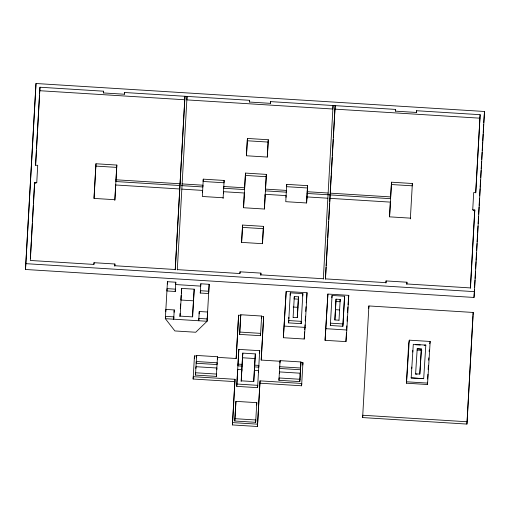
<?xml version="1.0" encoding="UTF-8"?>
<svg xmlns="http://www.w3.org/2000/svg" width="510" height="510" viewBox="0 0 510 510"><rect width="100%" height="100%" fill="white"/><g stroke="black" fill="none" stroke-linecap="round" stroke-linejoin="round"><path stroke-width="0.76" d="M472.732 209.84L474.816 209.967L474.727 211.134L472.732 209.84L473.694 192.519L475.785 192.646L480.133 114.693L416.511 110.721L416.415 112.455L395.556 111.154L395.652 109.42L270.491 101.611L270.389 103.345L249.53 102.045L249.626 100.311L124.465 92.501L124.37 94.235L103.511 92.935L103.606 91.201L39.984 87.229L39.538 93.897M124.37 94.235L124.465 92.501M249.53 102.045L249.626 100.311M270.389 103.345L270.491 101.611M395.556 111.154L395.652 109.42M416.415 112.455L416.511 110.721M25.5 269.478L36.006 83.506L484.5 111.486L474.44 291.65L473.994 297.457L25.5 269.478L36.006 83.506M30.358 258.385L31.288 241.702M31.378 240.108L32.308 223.425M32.398 221.831L33.328 205.147M33.418 203.554L34.527 183.689M35.547 165.412L36.388 150.316M36.478 148.729L37.408 132.039M37.498 130.452L38.428 113.762M38.518 112.174L39.448 95.485M39.984 87.229L35.63 165.183L37.714 165.316L36.752 182.637L34.667 182.51L30.313 260.463L93.936 264.429L94.031 262.701L114.89 264.001L114.795 265.735L175.293 269.51L184.964 96.275L175.198 269.822M93.999 198.371L95.976 163.761L116.835 165.061L115.878 181.534L179.896 185.525M95.976 163.761L94.044 198.409L114.903 199.71L115.725 184.983L179.711 188.98M103.511 92.935L103.606 91.201M114.814 200.462L116.835 165.061M175.236 291.478L175.415 289.151L167.07 288.634L166.891 290.955L175.236 291.478L175.797 282.221L167.458 281.705L165.342 318.673L174.879 330.945L195.738 332.246L207.066 321.274L207.627 312.024L199.282 311.502L199.104 313.828M165.731 311.744L165.909 309.417L174.254 309.94L173.687 319.196L173.865 316.869L165.52 316.347L165.342 318.673L207.066 321.274L209.176 284.306L200.832 283.783L200.653 286.11L175.619 284.548L175.797 282.221M177.289 269.956L187.049 96.409L186.781 99.896L332.8 109.006L333.068 105.519L323.308 279.066M179.864 316.659L180.043 313.491M180.304 308.735L180.572 303.985M181.688 288.405L180.138 316.117L192.652 316.901L194.202 289.183L181.688 288.405L181.33 293.052M192.423 316.646L194.202 289.183M223.093 198.524L224.151 180.451L203.286 179.15L202.323 196.471L223.182 197.772M193.131 379.019L193.309 376.699L235.027 379.3L234.849 381.627L193.131 379.019L194.469 355.91L196.828 356.056M195.489 375.092L196.637 355.444L217.496 356.745L216.348 376.393L195.489 375.092L195.668 372.772L216.527 374.072L216.348 376.393M199.282 311.502L198.721 320.758L198.9 318.431L207.245 318.954M209.176 284.306L208.609 293.556L200.264 293.04L200.832 283.783M241.574 242.346L242.588 225.057L263.453 226.363L262.484 243.684L241.625 242.384L242.588 225.057M243.512 207.697L245.495 173.088L266.354 174.394L265.398 190.861L286.257 192.162L286.39 190.415L265.531 189.114M246.413 155.728L247.426 138.446L268.285 139.746L267.316 157.067L246.458 155.767L247.426 138.446M223.386 193.456L223.52 191.709L244.379 193.009L243.557 207.736L264.416 209.036L265.238 194.316L286.104 195.617L285.963 197.357M244.672 187.814L223.807 186.513L223.673 188.26L244.539 189.561L245.495 173.088M323.397 278.747L260.82 274.845L260.916 273.111L240.057 271.811L239.955 273.538L177.378 269.637M257.461 426.494L259.883 383.188L301.601 385.789L301.78 383.463L260.062 380.862L257.461 426.494L232.433 424.932L234.849 381.627M236.143 358.473L238.603 315.205L240.949 315.352M232.433 424.932L235.027 379.3M238.603 315.205L236.187 358.511L217.298 357.331M234.791 421.005L235.939 401.357L256.798 402.658L255.65 422.305L234.791 421.005L235.939 401.357M236.729 386.357L238.839 349.388L259.698 350.689L257.588 387.657L236.729 386.357L237.73 369.31L241.899 369.572L241.766 371.312M239.63 334.388L240.771 314.74L261.636 316.041L260.489 335.688L239.63 334.388L240.771 314.74M242.052 366.116L241.268 380.83L253.789 381.608L255.331 353.895L242.817 353.111L242.052 366.116L237.883 365.855L238.839 349.388M241.134 381.518L241.402 376.769M241.485 375.181L242.416 358.555M253.693 381.505L255.331 353.895M262.44 243.646L263.453 226.363M264.371 208.998L266.354 174.394M267.272 157.029L268.285 139.746M261.171 360.034L263.638 316.767L261.292 316.621M263.638 316.767L261.222 360.073L280.111 361.252M286.728 184.352L285.759 201.679L306.625 202.98L307.587 185.659L286.728 184.352L286.55 186.679L307.409 187.98L307.587 185.659M278.932 380.301L280.079 360.653L300.938 361.953L299.969 379.274L299.791 381.601L278.932 380.301L279.11 377.974L299.969 379.274M283.35 337.716L286.18 291.446L307.039 292.746L305.108 327.394L304.215 339.016L283.35 337.716L286.18 291.446M288.787 318.877L288.877 317.29M288.609 322.887L290.337 292.848L302.857 293.626L301.13 323.665L288.609 322.887L288.787 320.56L301.308 321.345L301.13 323.665M293.103 317.373L294.315 296.571L298.49 296.833L297.33 317.615L293.154 317.36M297.279 317.634L298.49 296.833M306.574 202.942L307.409 187.98M299.791 381.601L300.938 361.953M301.601 385.789L302.94 362.674L300.581 362.527M304.215 339.016L304.61 331.927M304.738 329.568L305.005 324.844M305.222 320.905L305.49 316.181M305.751 311.457L306.013 306.733M325.393 279.193L326.056 267.304M326.145 265.716L326.591 257.792M326.674 256.211L327.605 239.566M327.694 237.979L328.625 221.334M328.714 219.746L329.639 203.101M329.728 201.52L330.155 193.896M330.244 192.359L331.168 175.714M331.258 174.127L332.188 157.482M332.278 155.901L333.208 139.255M333.298 137.668L335.153 105.646L325.482 278.874L385.981 282.648L386.076 280.921L406.935 282.221L406.84 283.955L470.462 287.92L474.816 209.967M325.074 340.317L327.898 294.047L348.764 295.347L346.825 329.995L345.933 341.617L325.074 340.317L327.898 294.047M330.333 325.488L332.061 295.449L344.575 296.227L343.026 323.946L342.847 326.272L330.333 325.488L330.512 323.168L343.026 323.946M339.048 320.223L334.879 319.961L336.039 299.172L340.208 299.434L338.997 320.235M334.879 319.961L336.039 299.172M342.847 326.272L344.575 296.227M345.933 341.617L346.417 332.96M346.545 330.595L346.813 325.871M347.074 321.147L347.342 316.423M347.559 312.483L347.865 306.975M362.623 417.575L368.908 305.949L473.21 312.458L467.103 421.757L466.924 424.078L362.623 417.575L362.801 415.248L467.103 421.757M389.532 216.807L391.514 182.197L412.373 183.504L410.346 218.898M329.906 198.345L390.405 202.119L389.583 216.846L410.442 218.146M307.116 193.462L390.558 198.67L391.514 182.197M406.457 383.201L408.695 343.198L409.32 340.17L430.179 341.47L427.609 383.099L427.316 384.508L406.457 383.201L409.32 340.17M427.316 384.508L427.45 382.149M427.629 379.013L427.89 374.308M428.151 369.603L428.368 365.683M428.674 360.188L428.808 357.835M429.159 351.562L429.248 349.994M470.373 288.233L474.676 211.153M475.696 192.876L480.133 114.693M466.924 424.078L472.987 315.575M473.994 297.457L474.44 289.521M474.574 287.143L474.969 279.996M475.059 278.409L475.46 271.269M475.588 268.885L475.989 261.745M476.079 260.157L476.474 253.017M476.608 250.633L477.009 243.493M477.099 241.906L477.538 233.969M477.628 232.381L477.985 226.032M478.119 223.648L478.514 216.508M478.648 214.123L479.049 206.983M479.132 205.396L479.534 198.25M479.668 195.872L480.063 188.726M480.152 187.138L480.554 179.998M480.688 177.62L481.083 170.474M481.172 168.887L481.574 161.746M481.708 159.362L482.103 152.222M482.192 150.635L482.632 142.698M482.721 141.111L483.123 133.964M483.212 132.377L483.652 124.44M483.741 122.853L484.5 111.486M411.71 368.666L411.806 367.079M412.737 352.015L412.832 350.427M411.181 377.897L413.291 344.314L425.812 345.098L423.695 378.675L411.181 377.897L423.695 378.675M415.605 373.996L417.206 348.738L421.381 348.999L419.838 373.977L415.605 373.996L417.001 374.079M419.781 374.257L421.381 348.999M93.942 264.148L94.031 262.701M114.756 266.169L114.89 264.001M239.961 273.258L240.057 271.811M260.776 275.279L260.916 273.111M385.936 283.088L386.076 280.921M406.795 284.389L406.935 282.221M34.667 182.51L34.578 183.67L36.752 182.637M115.591 186.73L115.725 184.983M167.28 284.025L167.458 281.705M174.076 312.267L174.254 309.94M181.152 295.379L180.789 300.027L193.309 300.804M203.286 179.15L203.107 181.471L223.966 182.778L224.151 180.451M202.527 192.155L202.661 190.409L181.802 189.108M194.291 358.23L194.469 355.91M200.264 293.04L200.443 290.713L208.788 291.235M196.458 357.771L196.637 355.444M195.872 368.45L196.006 366.709L216.865 368.01L216.731 369.75M207.449 314.345L207.627 312.024M217.317 359.072L217.496 356.745M244.245 194.756L244.379 193.009M237.596 371.05L237.73 369.31M242.518 356.987L242.817 353.111M265.104 196.057L265.238 194.316M254.28 372.096L254.413 370.349L258.589 370.611L258.455 372.351M261.458 318.367L261.636 316.041M260.489 335.688L260.667 333.368L239.808 332.067M259.52 353.016L259.698 350.689M257.588 387.657L257.767 385.337L236.908 384.036M256.619 404.985L256.798 402.658M255.65 422.305L255.829 419.979L234.97 418.678M259.883 383.188L260.062 380.862M279.894 362.98L280.079 360.653M279.314 373.658L279.448 371.911L300.307 373.212L300.173 374.958M290.158 295.169L290.337 292.848M294.315 296.571L294.136 298.892L298.312 299.153M306.829 198.658L306.963 196.917L327.822 198.218M302.672 295.953L302.857 293.626M306.268 302.819L307.039 292.746M302.762 365.001L302.94 362.674M331.882 297.77L332.061 295.449M340.208 299.434L340.03 301.761L335.861 301.499M348.043 304.648L348.764 295.347M368.73 308.276L368.908 305.949M390.265 203.866L390.405 202.119M412.373 183.504L412.195 185.825L391.336 184.524M473.031 314.785L473.21 312.458M417.206 348.738L421.324 349.28M425.812 345.098L424.186 345.276M429.707 343.746L430.179 341.47M39.716 90.716L184.697 99.762M334.885 109.134L479.865 118.18M247.248 140.766L268.107 142.073M95.797 166.088L116.656 167.388M245.316 175.415L266.175 176.715M116.019 179.788L180.005 183.778M182.089 183.912L202.948 185.213L202.814 186.953L181.477 185.627M307.249 191.722L328.108 193.022M330.2 193.15L390.692 196.924M242.409 227.383L263.275 228.684M25.946 263.664L474.44 291.65M293.173 307.039L297.872 307.332M335.676 309.691L339.59 309.933M284.248 326.094L305.108 327.394M325.966 328.695L346.825 329.995M415.58 344.741L420.272 345.034M417.154 350.077L421.846 350.37M242.46 357.765L254.974 358.543M238.017 364.114L242.186 364.369M254.707 365.154L258.876 365.415L258.742 367.155L254.573 366.894M300.6 368.016L279.735 366.715L279.601 368.456L300.466 369.763M406.75 381.799L427.609 383.099M232.611 422.605L257.639 424.167M196.299 361.507L196.165 363.254L217.024 364.554L217.158 362.808L196.299 361.507"/></g></svg>
